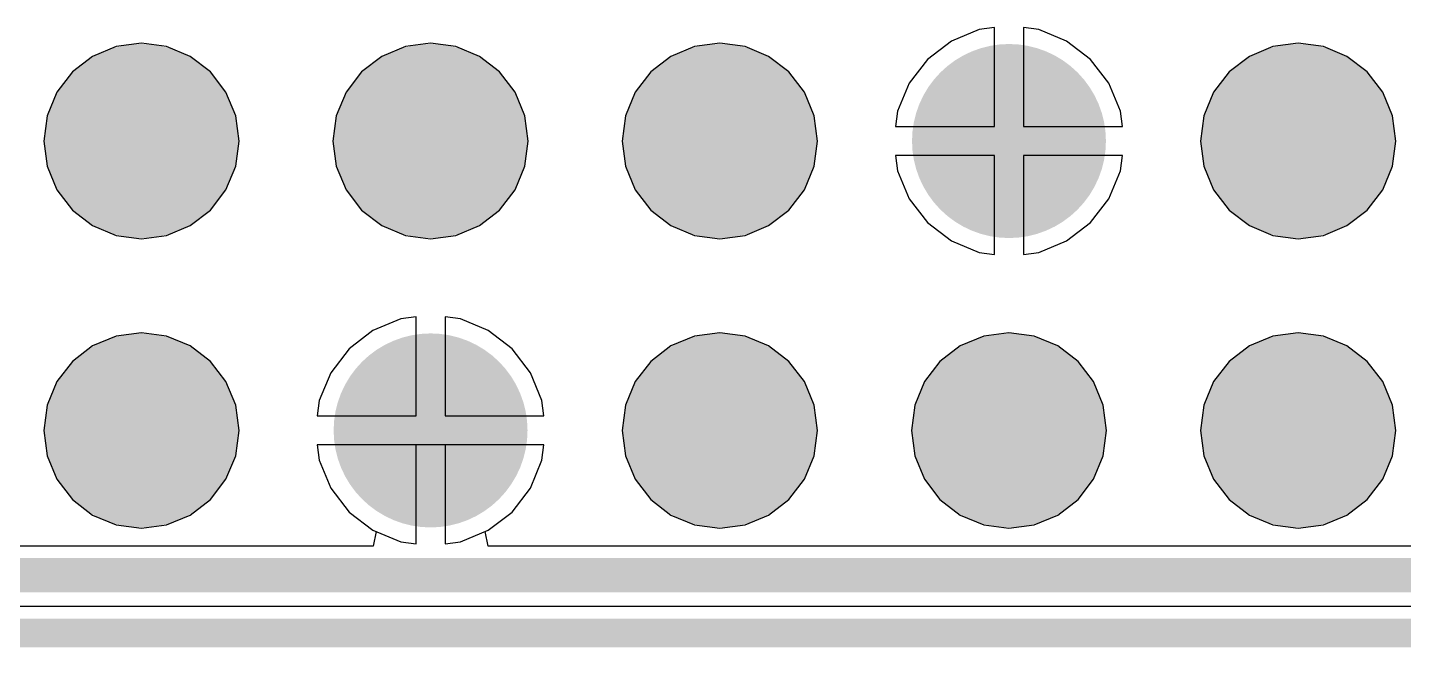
# Model space of a CAD drawing. Header units: millimetres. Extents: x 2.41 to 5.26, y 1.71 to 2.9.
# Drawn here: x 3.1055 to 3.5812, y 1.7072 to 1.9214 of the extents above; entities that cross this region are included whole.
import ezdxf

# ---------------------------------------------------------------- set-up
doc = ezdxf.new("R2010")
doc.units = ezdxf.units.MM
doc.header["$MEASUREMENT"] = 0
for name, color, linetype in [('BottomLayer', 5, 'Continuous'), ('BottomSolder', 6, 'Continuous'), ('KeepOutLayer', 6, 'Continuous'), ('MultiLayer', 9, 'Continuous'), ('PadHoleLayer', 156, 'Continuous'), ('TopLayer', 1, 'Continuous'), ('TopOverlay', 2, 'Continuous'), ('TopSolder', 216, 'Continuous')]:
    doc.layers.add(name, color=color, linetype=linetype)

# ---------------------------------------------------------------- blocks, each defined once
blk = doc.blocks.new('HDR2X20_11')
at = {"layer": 'BottomLayer', "const_width": 0.02953}
for points in [[(1.08524, 0.1, 1), (1.11476, 0.1, 1)], [(1.18524, 0.1, 1), (1.21476, 0.1, 1)], [(1.28524, 0.1, 1), (1.31476, 0.1, 1)], [(1.38524, 0.1, 1), (1.41476, 0.1, 1)], [(1.48524, 0.1, 1), (1.51476, 0.1, 1)], [(1.08524, 0, 1), (1.11476, 0, 1)], [(1.18524, 0, 1), (1.21476, 0, 1)], [(1.28524, 0, 1), (1.31476, 0, 1)], [(1.38524, 0, 1), (1.41476, 0, 1)], [(1.48524, 0, 1), (1.51476, 0, 1)]]:
    blk.add_lwpolyline(points, format="xyb", close=True, dxfattribs=at)
at = {"layer": 'BottomSolder', "const_width": 0.03353}
for points in [[(1.08324, 0.1, 1), (1.11676, 0.1, 1)], [(1.18324, 0.1, 1), (1.21676, 0.1, 1)], [(1.28324, 0.1, 1), (1.31676, 0.1, 1)], [(1.38324, 0.1, 1), (1.41676, 0.1, 1)], [(1.48324, 0.1, 1), (1.51676, 0.1, 1)], [(1.08324, 0, 1), (1.11676, 0, 1)], [(1.18324, 0, 1), (1.21676, 0, 1)], [(1.28324, 0, 1), (1.31676, 0, 1)], [(1.38324, 0, 1), (1.41676, 0, 1)], [(1.48324, 0, 1), (1.51676, 0, 1)]]:
    blk.add_lwpolyline(points, format="xyb", close=True, dxfattribs=at)
at = {"layer": 'MultiLayer', "const_width": 0.02953}
for points in [[(1.08524, 0.1, 1), (1.11476, 0.1, 1)], [(1.18524, 0.1, 1), (1.21476, 0.1, 1)], [(1.28524, 0.1, 1), (1.31476, 0.1, 1)], [(1.38524, 0.1, 1), (1.41476, 0.1, 1)], [(1.48524, 0.1, 1), (1.51476, 0.1, 1)], [(1.08524, 0, 1), (1.11476, 0, 1)], [(1.18524, 0, 1), (1.21476, 0, 1)], [(1.28524, 0, 1), (1.31476, 0, 1)], [(1.38524, 0, 1), (1.41476, 0, 1)], [(1.48524, 0, 1), (1.51476, 0, 1)]]:
    blk.add_lwpolyline(points, format="xyb", close=True, dxfattribs=at)
at = {"layer": 'PadHoleLayer', "const_width": 0.01772}
for points in [[(1.09114, 0.1, 1), (1.10886, 0.1, 1)], [(1.19114, 0.1, 1), (1.20886, 0.1, 1)], [(1.29114, 0.1, 1), (1.30886, 0.1, 1)], [(1.39114, 0.1, 1), (1.40886, 0.1, 1)], [(1.49114, 0.1, 1), (1.50886, 0.1, 1)], [(1.09114, 0, 1), (1.10886, 0, 1)], [(1.19114, 0, 1), (1.20886, 0, 1)], [(1.29114, 0, 1), (1.30886, 0, 1)], [(1.39114, 0, 1), (1.40886, 0, 1)], [(1.49114, 0, 1), (1.50886, 0, 1)]]:
    blk.add_lwpolyline(points, format="xyb", close=True, dxfattribs=at)
at = {"layer": 'TopLayer', "const_width": 0.02953}
for points in [[(1.08524, 0.1, 1), (1.11476, 0.1, 1)], [(1.18524, 0.1, 1), (1.21476, 0.1, 1)], [(1.28524, 0.1, 1), (1.31476, 0.1, 1)], [(1.38524, 0.1, 1), (1.41476, 0.1, 1)], [(1.48524, 0.1, 1), (1.51476, 0.1, 1)], [(1.08524, 0, 1), (1.11476, 0, 1)], [(1.18524, 0, 1), (1.21476, 0, 1)], [(1.28524, 0, 1), (1.31476, 0, 1)], [(1.38524, 0, 1), (1.41476, 0, 1)], [(1.48524, 0, 1), (1.51476, 0, 1)]]:
    blk.add_lwpolyline(points, format="xyb", close=True, dxfattribs=at)
at = {"layer": 'TopOverlay', "const_width": 0.00787}
blk.add_lwpolyline([(1.95, 0.15), (-0.05, 0.15)], dxfattribs=at)
at = {"layer": 'TopSolder', "const_width": 0.03353}
for points in [[(1.08324, 0.1, 1), (1.11676, 0.1, 1)], [(1.18324, 0.1, 1), (1.21676, 0.1, 1)], [(1.28324, 0.1, 1), (1.31676, 0.1, 1)], [(1.38324, 0.1, 1), (1.41676, 0.1, 1)], [(1.48324, 0.1, 1), (1.51676, 0.1, 1)], [(1.08324, 0, 1), (1.11676, 0, 1)], [(1.18324, 0, 1), (1.21676, 0, 1)], [(1.28324, 0, 1), (1.31676, 0, 1)], [(1.38324, 0, 1), (1.41676, 0, 1)], [(1.48324, 0, 1), (1.51676, 0, 1)]]:
    blk.add_lwpolyline(points, format="xyb", close=True, dxfattribs=at)

msp = doc.modelspace()

# ---------------------------------------------------------------- linework, layer by layer
at = {"layer": 'BottomLayer'}
for p, q in [((3.43452, 1.92071), (3.4249, 1.91673)), ((3.43983, 1.92142), (3.43452, 1.92071)), ((3.43983, 1.8872), (3.43983, 1.92142)), ((3.45515, 1.92071), (3.44983, 1.92142)), ((3.44983, 1.92142), (3.44983, 1.8872)), ((3.46477, 1.91673), (3.45515, 1.92071)), ((3.1361, 1.91481), (3.12796, 1.91144)), ((3.14483, 1.91596), (3.1361, 1.91481)), ((3.15357, 1.91481), (3.14483, 1.91596)), ((3.16171, 1.91144), (3.15357, 1.91481)), ((3.2361, 1.91481), (3.22796, 1.91144)), ((3.24483, 1.91596), (3.2361, 1.91481)), ((3.25357, 1.91481), (3.24483, 1.91596)), ((3.26171, 1.91144), (3.25357, 1.91481)), ((3.3361, 1.91481), (3.32796, 1.91144)), ((3.34483, 1.91596), (3.3361, 1.91481)), ((3.35357, 1.91481), (3.34483, 1.91596)), ((3.36171, 1.91144), (3.35357, 1.91481)), ((3.4249, 1.91673), (3.41664, 1.9104)), ((3.47303, 1.9104), (3.46477, 1.91673)), ((3.5361, 1.91481), (3.52796, 1.91144)), ((3.54483, 1.91596), (3.5361, 1.91481)), ((3.55357, 1.91481), (3.54483, 1.91596)), ((3.56171, 1.91144), (3.55357, 1.91481)), ((3.12796, 1.91144), (3.12097, 1.90607)), ((3.1687, 1.90607), (3.16171, 1.91144)), ((3.22796, 1.91144), (3.22097, 1.90607)), ((3.2687, 1.90607), (3.26171, 1.91144)), ((3.32796, 1.91144), (3.32097, 1.90607)), ((3.3687, 1.90607), (3.36171, 1.91144)), ((3.41664, 1.9104), (3.41031, 1.90214)), ((3.47936, 1.90214), (3.47303, 1.9104)), ((3.52796, 1.91144), (3.52097, 1.90607)), ((3.5687, 1.90607), (3.56171, 1.91144)), ((3.12097, 1.90607), (3.1156, 1.89908)), ((3.17407, 1.89908), (3.1687, 1.90607)), ((3.22097, 1.90607), (3.2156, 1.89908)), ((3.27407, 1.89908), (3.2687, 1.90607)), ((3.32097, 1.90607), (3.3156, 1.89908)), ((3.37407, 1.89908), (3.3687, 1.90607)), ((3.52097, 1.90607), (3.5156, 1.89908)), ((3.57407, 1.89908), (3.5687, 1.90607)), ((3.1156, 1.89908), (3.11223, 1.89094)), ((3.17744, 1.89094), (3.17407, 1.89908)), ((3.2156, 1.89908), (3.21223, 1.89094)), ((3.27744, 1.89094), (3.27407, 1.89908)), ((3.3156, 1.89908), (3.31223, 1.89094)), ((3.37744, 1.89094), (3.37407, 1.89908)), ((3.41031, 1.90214), (3.40632, 1.89252)), ((3.48334, 1.89252), (3.47936, 1.90214)), ((3.5156, 1.89908), (3.51223, 1.89094)), ((3.57744, 1.89094), (3.57407, 1.89908)), ((3.11223, 1.89094), (3.11108, 1.8822)), ((3.17859, 1.8822), (3.17744, 1.89094)), ((3.21223, 1.89094), (3.21108, 1.8822)), ((3.27859, 1.8822), (3.27744, 1.89094)), ((3.31223, 1.89094), (3.31108, 1.8822)), ((3.37859, 1.8822), (3.37744, 1.89094)), ((3.40632, 1.89252), (3.40562, 1.8872)), ((3.48404, 1.8872), (3.48334, 1.89252)), ((3.51223, 1.89094), (3.51108, 1.8822)), ((3.57859, 1.8822), (3.57744, 1.89094)), ((3.40562, 1.8872), (3.43983, 1.8872)), ((3.44983, 1.8872), (3.48404, 1.8872)), ((3.11108, 1.8822), (3.11223, 1.87347)), ((3.17744, 1.87347), (3.17859, 1.8822)), ((3.21108, 1.8822), (3.21223, 1.87347)), ((3.27744, 1.87347), (3.27859, 1.8822)), ((3.31108, 1.8822), (3.31223, 1.87347)), ((3.37744, 1.87347), (3.37859, 1.8822)), ((3.51108, 1.8822), (3.51223, 1.87347)), ((3.57744, 1.87347), (3.57859, 1.8822)), ((3.43983, 1.8772), (3.40562, 1.8772)), ((3.40562, 1.8772), (3.40632, 1.87189)), ((3.43983, 1.84299), (3.43983, 1.8772)), ((3.48405, 1.8772), (3.44983, 1.8772)), ((3.44983, 1.8772), (3.44983, 1.84299)), ((3.48334, 1.87189), (3.48405, 1.8772)), ((3.11223, 1.87347), (3.1156, 1.86533)), ((3.17407, 1.86533), (3.17744, 1.87347)), ((3.21223, 1.87347), (3.2156, 1.86533)), ((3.27407, 1.86533), (3.27744, 1.87347)), ((3.31223, 1.87347), (3.3156, 1.86533)), ((3.37407, 1.86533), (3.37744, 1.87347)), ((3.40632, 1.87189), (3.41031, 1.86227)), ((3.47936, 1.86227), (3.48334, 1.87189)), ((3.51223, 1.87347), (3.5156, 1.86533)), ((3.57407, 1.86533), (3.57744, 1.87347)), ((3.1156, 1.86533), (3.12097, 1.85834)), ((3.1687, 1.85834), (3.17407, 1.86533)), ((3.2156, 1.86533), (3.22097, 1.85834)), ((3.2687, 1.85834), (3.27407, 1.86533)), ((3.3156, 1.86533), (3.32097, 1.85834)), ((3.3687, 1.85834), (3.37407, 1.86533)), ((3.5156, 1.86533), (3.52097, 1.85834)), ((3.5687, 1.85834), (3.57407, 1.86533)), ((3.41031, 1.86227), (3.41664, 1.85401)), ((3.47303, 1.85401), (3.47936, 1.86227)), ((3.12097, 1.85834), (3.12796, 1.85297)), ((3.16171, 1.85297), (3.1687, 1.85834)), ((3.22097, 1.85834), (3.22796, 1.85297)), ((3.26171, 1.85297), (3.2687, 1.85834)), ((3.32097, 1.85834), (3.32796, 1.85297)), ((3.36171, 1.85297), (3.3687, 1.85834)), ((3.52097, 1.85834), (3.52796, 1.85297)), ((3.56171, 1.85297), (3.5687, 1.85834)), ((3.12796, 1.85297), (3.1361, 1.8496)), ((3.15357, 1.8496), (3.16171, 1.85297)), ((3.22796, 1.85297), (3.2361, 1.8496)), ((3.25357, 1.8496), (3.26171, 1.85297)), ((3.32796, 1.85297), (3.3361, 1.8496)), ((3.35357, 1.8496), (3.36171, 1.85297)), ((3.41664, 1.85401), (3.4249, 1.84768)), ((3.46477, 1.84768), (3.47303, 1.85401)), ((3.52796, 1.85297), (3.5361, 1.8496)), ((3.55357, 1.8496), (3.56171, 1.85297)), ((3.1361, 1.8496), (3.14483, 1.84845)), ((3.14483, 1.84845), (3.15357, 1.8496)), ((3.2361, 1.8496), (3.24483, 1.84845)), ((3.24483, 1.84845), (3.25357, 1.8496)), ((3.3361, 1.8496), (3.34483, 1.84845)), ((3.34483, 1.84845), (3.35357, 1.8496)), ((3.4249, 1.84768), (3.43452, 1.84369)), ((3.45515, 1.84369), (3.46477, 1.84768)), ((3.5361, 1.8496), (3.54483, 1.84845)), ((3.54483, 1.84845), (3.55357, 1.8496)), ((3.43452, 1.84369), (3.43983, 1.84299)), ((3.44983, 1.84299), (3.45515, 1.84369)), ((3.23452, 1.82071), (3.2249, 1.81673)), ((3.23983, 1.82142), (3.23452, 1.82071)), ((3.23983, 1.7872), (3.23983, 1.82142)), ((3.25515, 1.82071), (3.24983, 1.82142)), ((3.24983, 1.82142), (3.24983, 1.7872)), ((3.26477, 1.81673), (3.25515, 1.82071)), ((3.1361, 1.81481), (3.12796, 1.81144)), ((3.14483, 1.81596), (3.1361, 1.81481)), ((3.15357, 1.81481), (3.14483, 1.81596)), ((3.16171, 1.81144), (3.15357, 1.81481)), ((3.2249, 1.81673), (3.21664, 1.8104)), ((3.27303, 1.8104), (3.26477, 1.81673)), ((3.3361, 1.81481), (3.32796, 1.81144)), ((3.34483, 1.81596), (3.3361, 1.81481)), ((3.35357, 1.81481), (3.34483, 1.81596)), ((3.36171, 1.81144), (3.35357, 1.81481)), ((3.4361, 1.81481), (3.42796, 1.81144)), ((3.44483, 1.81596), (3.4361, 1.81481)), ((3.45357, 1.81481), (3.44483, 1.81596)), ((3.46171, 1.81144), (3.45357, 1.81481)), ((3.5361, 1.81481), (3.52796, 1.81144)), ((3.54483, 1.81596), (3.5361, 1.81481)), ((3.55357, 1.81481), (3.54483, 1.81596)), ((3.56171, 1.81144), (3.55357, 1.81481)), ((3.12796, 1.81144), (3.12097, 1.80607)), ((3.1687, 1.80607), (3.16171, 1.81144)), ((3.21664, 1.8104), (3.21031, 1.80214)), ((3.27936, 1.80214), (3.27303, 1.8104)), ((3.32796, 1.81144), (3.32097, 1.80607)), ((3.3687, 1.80607), (3.36171, 1.81144)), ((3.42796, 1.81144), (3.42097, 1.80607)), ((3.4687, 1.80607), (3.46171, 1.81144)), ((3.52796, 1.81144), (3.52097, 1.80607)), ((3.5687, 1.80607), (3.56171, 1.81144)), ((3.12097, 1.80607), (3.1156, 1.79908)), ((3.17407, 1.79908), (3.1687, 1.80607)), ((3.32097, 1.80607), (3.3156, 1.79908)), ((3.37407, 1.79908), (3.3687, 1.80607)), ((3.42097, 1.80607), (3.4156, 1.79908)), ((3.47407, 1.79908), (3.4687, 1.80607)), ((3.52097, 1.80607), (3.5156, 1.79908)), ((3.57407, 1.79908), (3.5687, 1.80607)), ((3.1156, 1.79908), (3.11223, 1.79094)), ((3.17744, 1.79094), (3.17407, 1.79908)), ((3.21031, 1.80214), (3.20632, 1.79252)), ((3.28334, 1.79252), (3.27936, 1.80214)), ((3.3156, 1.79908), (3.31223, 1.79094)), ((3.37744, 1.79094), (3.37407, 1.79908)), ((3.4156, 1.79908), (3.41223, 1.79094)), ((3.47744, 1.79094), (3.47407, 1.79908)), ((3.5156, 1.79908), (3.51223, 1.79094)), ((3.57744, 1.79094), (3.57407, 1.79908)), ((3.11223, 1.79094), (3.11108, 1.7822)), ((3.17859, 1.7822), (3.17744, 1.79094)), ((3.20632, 1.79252), (3.20562, 1.7872)), ((3.28404, 1.7872), (3.28334, 1.79252)), ((3.31223, 1.79094), (3.31108, 1.7822)), ((3.37859, 1.7822), (3.37744, 1.79094)), ((3.41223, 1.79094), (3.41108, 1.7822)), ((3.47859, 1.7822), (3.47744, 1.79094)), ((3.51223, 1.79094), (3.51108, 1.7822)), ((3.57859, 1.7822), (3.57744, 1.79094)), ((3.20562, 1.7872), (3.23983, 1.7872)), ((3.24983, 1.7872), (3.28404, 1.7872)), ((3.11108, 1.7822), (3.11223, 1.77347)), ((3.17744, 1.77347), (3.17859, 1.7822)), ((3.31108, 1.7822), (3.31223, 1.77347)), ((3.37744, 1.77347), (3.37859, 1.7822)), ((3.41108, 1.7822), (3.41223, 1.77347)), ((3.47744, 1.77347), (3.47859, 1.7822)), ((3.51108, 1.7822), (3.51223, 1.77347)), ((3.57744, 1.77347), (3.57859, 1.7822)), ((3.23983, 1.7772), (3.20562, 1.7772)), ((3.20562, 1.7772), (3.20632, 1.77189)), ((3.23983, 1.74299), (3.23983, 1.7772)), ((3.28404, 1.7772), (3.24983, 1.7772)), ((3.24983, 1.7772), (3.24983, 1.74299)), ((3.28334, 1.77189), (3.28404, 1.7772)), ((3.11223, 1.77347), (3.1156, 1.76533)), ((3.17407, 1.76533), (3.17744, 1.77347)), ((3.20632, 1.77189), (3.21031, 1.76227)), ((3.27936, 1.76227), (3.28334, 1.77189)), ((3.31223, 1.77347), (3.3156, 1.76533)), ((3.37407, 1.76533), (3.37744, 1.77347)), ((3.41223, 1.77347), (3.4156, 1.76533)), ((3.47407, 1.76533), (3.47744, 1.77347)), ((3.51223, 1.77347), (3.5156, 1.76533)), ((3.57407, 1.76533), (3.57744, 1.77347)), ((3.1156, 1.76533), (3.12097, 1.75834)), ((3.1687, 1.75834), (3.17407, 1.76533)), ((3.3156, 1.76533), (3.32097, 1.75834)), ((3.3687, 1.75834), (3.37407, 1.76533)), ((3.4156, 1.76533), (3.42097, 1.75834)), ((3.4687, 1.75834), (3.47407, 1.76533)), ((3.5156, 1.76533), (3.52097, 1.75834)), ((3.5687, 1.75834), (3.57407, 1.76533)), ((3.21031, 1.76227), (3.21664, 1.75401)), ((3.27303, 1.75401), (3.27936, 1.76227)), ((3.12097, 1.75834), (3.12796, 1.75297)), ((3.16171, 1.75297), (3.1687, 1.75834)), ((3.32097, 1.75834), (3.32796, 1.75297)), ((3.36171, 1.75297), (3.3687, 1.75834)), ((3.42097, 1.75834), (3.42796, 1.75297)), ((3.46171, 1.75297), (3.4687, 1.75834)), ((3.52097, 1.75834), (3.52796, 1.75297)), ((3.56171, 1.75297), (3.5687, 1.75834)), ((3.12796, 1.75297), (3.1361, 1.7496)), ((3.15357, 1.7496), (3.16171, 1.75297)), ((3.21664, 1.75401), (3.2249, 1.74768)), ((3.26477, 1.74768), (3.27303, 1.75401)), ((3.32796, 1.75297), (3.3361, 1.7496)), ((3.35357, 1.7496), (3.36171, 1.75297)), ((3.42796, 1.75297), (3.4361, 1.7496)), ((3.45357, 1.7496), (3.46171, 1.75297)), ((3.52796, 1.75297), (3.5361, 1.7496)), ((3.55357, 1.7496), (3.56171, 1.75297)), ((3.1361, 1.7496), (3.14483, 1.74845)), ((3.14483, 1.74845), (3.15357, 1.7496)), ((3.2249, 1.74768), (3.23452, 1.74369)), ((3.25515, 1.74369), (3.26477, 1.74768)), ((3.3361, 1.7496), (3.34483, 1.74845)), ((3.34483, 1.74845), (3.35357, 1.7496)), ((3.4361, 1.7496), (3.44483, 1.74845)), ((3.44483, 1.74845), (3.45357, 1.7496)), ((3.5361, 1.7496), (3.54483, 1.74845)), ((3.54483, 1.74845), (3.55357, 1.7496)), ((3.23452, 1.74369), (3.23983, 1.74299)), ((3.24983, 1.74299), (3.25515, 1.74369)), ((4.69483, 1.72132), (2.42395, 1.72132))]:
    msp.add_line(p, q, dxfattribs=at)
at = {"layer": 'KeepOutLayer', "const_width": 0.01}
msp.add_lwpolyline([(2.41483, 1.7122), (4.97389, 1.7122)], dxfattribs=at)
at = {"layer": 'TopLayer'}
for p, q in [((3.43452, 1.92071), (3.4249, 1.91673)), ((3.43983, 1.92142), (3.43452, 1.92071)), ((3.43983, 1.8872), (3.43983, 1.92142)), ((3.45515, 1.92071), (3.44983, 1.92142)), ((3.44983, 1.92142), (3.44983, 1.8872)), ((3.46477, 1.91673), (3.45515, 1.92071)), ((3.1361, 1.91481), (3.12796, 1.91144)), ((3.14483, 1.91596), (3.1361, 1.91481)), ((3.15357, 1.91481), (3.14483, 1.91596)), ((3.16171, 1.91144), (3.15357, 1.91481)), ((3.2361, 1.91481), (3.22796, 1.91144)), ((3.24483, 1.91596), (3.2361, 1.91481)), ((3.25357, 1.91481), (3.24483, 1.91596)), ((3.26171, 1.91144), (3.25357, 1.91481)), ((3.3361, 1.91481), (3.32796, 1.91144)), ((3.34483, 1.91596), (3.3361, 1.91481)), ((3.35357, 1.91481), (3.34483, 1.91596)), ((3.36171, 1.91144), (3.35357, 1.91481)), ((3.4249, 1.91673), (3.41664, 1.9104)), ((3.47303, 1.9104), (3.46477, 1.91673)), ((3.5361, 1.91481), (3.52796, 1.91144)), ((3.54483, 1.91596), (3.5361, 1.91481)), ((3.55357, 1.91481), (3.54483, 1.91596)), ((3.56171, 1.91144), (3.55357, 1.91481)), ((3.12796, 1.91144), (3.12097, 1.90607)), ((3.1687, 1.90607), (3.16171, 1.91144)), ((3.22796, 1.91144), (3.22097, 1.90607)), ((3.2687, 1.90607), (3.26171, 1.91144)), ((3.32796, 1.91144), (3.32097, 1.90607)), ((3.3687, 1.90607), (3.36171, 1.91144)), ((3.41664, 1.9104), (3.41031, 1.90214)), ((3.47936, 1.90214), (3.47303, 1.9104)), ((3.52796, 1.91144), (3.52097, 1.90607)), ((3.5687, 1.90607), (3.56171, 1.91144)), ((3.12097, 1.90607), (3.1156, 1.89908)), ((3.17407, 1.89908), (3.1687, 1.90607)), ((3.22097, 1.90607), (3.2156, 1.89908)), ((3.27407, 1.89908), (3.2687, 1.90607)), ((3.32097, 1.90607), (3.3156, 1.89908)), ((3.37407, 1.89908), (3.3687, 1.90607)), ((3.52097, 1.90607), (3.5156, 1.89908)), ((3.57407, 1.89908), (3.5687, 1.90607)), ((3.1156, 1.89908), (3.11223, 1.89094)), ((3.17744, 1.89094), (3.17407, 1.89908)), ((3.2156, 1.89908), (3.21223, 1.89094)), ((3.27744, 1.89094), (3.27407, 1.89908)), ((3.3156, 1.89908), (3.31223, 1.89094)), ((3.37744, 1.89094), (3.37407, 1.89908)), ((3.41031, 1.90214), (3.40632, 1.89252)), ((3.48334, 1.89252), (3.47936, 1.90214)), ((3.5156, 1.89908), (3.51223, 1.89094)), ((3.57744, 1.89094), (3.57407, 1.89908)), ((3.11223, 1.89094), (3.11108, 1.8822)), ((3.17859, 1.8822), (3.17744, 1.89094)), ((3.21223, 1.89094), (3.21108, 1.8822)), ((3.27859, 1.8822), (3.27744, 1.89094)), ((3.31223, 1.89094), (3.31108, 1.8822)), ((3.37859, 1.8822), (3.37744, 1.89094)), ((3.40632, 1.89252), (3.40562, 1.8872)), ((3.48404, 1.8872), (3.48334, 1.89252)), ((3.51223, 1.89094), (3.51108, 1.8822)), ((3.57859, 1.8822), (3.57744, 1.89094)), ((3.40562, 1.8872), (3.43983, 1.8872)), ((3.44983, 1.8872), (3.48404, 1.8872)), ((3.11108, 1.8822), (3.11223, 1.87347)), ((3.17744, 1.87347), (3.17859, 1.8822)), ((3.21108, 1.8822), (3.21223, 1.87347)), ((3.27744, 1.87347), (3.27859, 1.8822)), ((3.31108, 1.8822), (3.31223, 1.87347)), ((3.37744, 1.87347), (3.37859, 1.8822)), ((3.51108, 1.8822), (3.51223, 1.87347)), ((3.57744, 1.87347), (3.57859, 1.8822)), ((3.43983, 1.8772), (3.40562, 1.8772)), ((3.40562, 1.8772), (3.40632, 1.87189)), ((3.43983, 1.84299), (3.43983, 1.8772)), ((3.48405, 1.8772), (3.44983, 1.8772)), ((3.44983, 1.8772), (3.44983, 1.84299)), ((3.48334, 1.87189), (3.48405, 1.8772)), ((3.11223, 1.87347), (3.1156, 1.86533)), ((3.17407, 1.86533), (3.17744, 1.87347)), ((3.21223, 1.87347), (3.2156, 1.86533)), ((3.27407, 1.86533), (3.27744, 1.87347)), ((3.31223, 1.87347), (3.3156, 1.86533)), ((3.37407, 1.86533), (3.37744, 1.87347)), ((3.40632, 1.87189), (3.41031, 1.86227)), ((3.47936, 1.86227), (3.48334, 1.87189)), ((3.51223, 1.87347), (3.5156, 1.86533)), ((3.57407, 1.86533), (3.57744, 1.87347)), ((3.1156, 1.86533), (3.12097, 1.85834)), ((3.1687, 1.85834), (3.17407, 1.86533)), ((3.2156, 1.86533), (3.22097, 1.85834)), ((3.2687, 1.85834), (3.27407, 1.86533)), ((3.3156, 1.86533), (3.32097, 1.85834)), ((3.3687, 1.85834), (3.37407, 1.86533)), ((3.5156, 1.86533), (3.52097, 1.85834)), ((3.5687, 1.85834), (3.57407, 1.86533)), ((3.41031, 1.86227), (3.41664, 1.85401)), ((3.47303, 1.85401), (3.47936, 1.86227)), ((3.12097, 1.85834), (3.12796, 1.85297)), ((3.16171, 1.85297), (3.1687, 1.85834)), ((3.22097, 1.85834), (3.22796, 1.85297)), ((3.26171, 1.85297), (3.2687, 1.85834)), ((3.32097, 1.85834), (3.32796, 1.85297)), ((3.36171, 1.85297), (3.3687, 1.85834)), ((3.52097, 1.85834), (3.52796, 1.85297)), ((3.56171, 1.85297), (3.5687, 1.85834)), ((3.12796, 1.85297), (3.1361, 1.8496)), ((3.15357, 1.8496), (3.16171, 1.85297)), ((3.22796, 1.85297), (3.2361, 1.8496)), ((3.25357, 1.8496), (3.26171, 1.85297)), ((3.32796, 1.85297), (3.3361, 1.8496)), ((3.35357, 1.8496), (3.36171, 1.85297)), ((3.41664, 1.85401), (3.4249, 1.84768)), ((3.46477, 1.84768), (3.47303, 1.85401)), ((3.52796, 1.85297), (3.5361, 1.8496)), ((3.55357, 1.8496), (3.56171, 1.85297)), ((3.1361, 1.8496), (3.14483, 1.84845)), ((3.14483, 1.84845), (3.15357, 1.8496)), ((3.2361, 1.8496), (3.24483, 1.84845)), ((3.24483, 1.84845), (3.25357, 1.8496)), ((3.3361, 1.8496), (3.34483, 1.84845)), ((3.34483, 1.84845), (3.35357, 1.8496)), ((3.4249, 1.84768), (3.43452, 1.84369)), ((3.45515, 1.84369), (3.46477, 1.84768)), ((3.5361, 1.8496), (3.54483, 1.84845)), ((3.54483, 1.84845), (3.55357, 1.8496)), ((3.43452, 1.84369), (3.43983, 1.84299)), ((3.44983, 1.84299), (3.45515, 1.84369)), ((3.23452, 1.82071), (3.2249, 1.81673)), ((3.23983, 1.82142), (3.23452, 1.82071)), ((3.23983, 1.7872), (3.23983, 1.82142)), ((3.25515, 1.82071), (3.24983, 1.82142)), ((3.24983, 1.82142), (3.24983, 1.7872)), ((3.26477, 1.81673), (3.25515, 1.82071)), ((3.1361, 1.81481), (3.12796, 1.81144)), ((3.14483, 1.81596), (3.1361, 1.81481)), ((3.15357, 1.81481), (3.14483, 1.81596)), ((3.16171, 1.81144), (3.15357, 1.81481)), ((3.2249, 1.81673), (3.21664, 1.8104)), ((3.27303, 1.8104), (3.26477, 1.81673)), ((3.3361, 1.81481), (3.32796, 1.81144)), ((3.34483, 1.81596), (3.3361, 1.81481)), ((3.35357, 1.81481), (3.34483, 1.81596)), ((3.36171, 1.81144), (3.35357, 1.81481)), ((3.4361, 1.81481), (3.42796, 1.81144)), ((3.44483, 1.81596), (3.4361, 1.81481)), ((3.45357, 1.81481), (3.44483, 1.81596)), ((3.46171, 1.81144), (3.45357, 1.81481)), ((3.5361, 1.81481), (3.52796, 1.81144)), ((3.54483, 1.81596), (3.5361, 1.81481)), ((3.55357, 1.81481), (3.54483, 1.81596)), ((3.56171, 1.81144), (3.55357, 1.81481)), ((3.12796, 1.81144), (3.12097, 1.80607)), ((3.1687, 1.80607), (3.16171, 1.81144)), ((3.21664, 1.8104), (3.21031, 1.80214)), ((3.27936, 1.80214), (3.27303, 1.8104)), ((3.32796, 1.81144), (3.32097, 1.80607)), ((3.3687, 1.80607), (3.36171, 1.81144)), ((3.42796, 1.81144), (3.42097, 1.80607)), ((3.4687, 1.80607), (3.46171, 1.81144)), ((3.52796, 1.81144), (3.52097, 1.80607)), ((3.5687, 1.80607), (3.56171, 1.81144)), ((3.12097, 1.80607), (3.1156, 1.79908)), ((3.17407, 1.79908), (3.1687, 1.80607)), ((3.32097, 1.80607), (3.3156, 1.79908)), ((3.37407, 1.79908), (3.3687, 1.80607)), ((3.42097, 1.80607), (3.4156, 1.79908)), ((3.47407, 1.79908), (3.4687, 1.80607)), ((3.52097, 1.80607), (3.5156, 1.79908)), ((3.57407, 1.79908), (3.5687, 1.80607)), ((3.1156, 1.79908), (3.11223, 1.79094)), ((3.17744, 1.79094), (3.17407, 1.79908)), ((3.21031, 1.80214), (3.20632, 1.79252)), ((3.28334, 1.79252), (3.27936, 1.80214)), ((3.3156, 1.79908), (3.31223, 1.79094)), ((3.37744, 1.79094), (3.37407, 1.79908)), ((3.4156, 1.79908), (3.41223, 1.79094)), ((3.47744, 1.79094), (3.47407, 1.79908)), ((3.5156, 1.79908), (3.51223, 1.79094)), ((3.57744, 1.79094), (3.57407, 1.79908)), ((3.11223, 1.79094), (3.11108, 1.7822)), ((3.17859, 1.7822), (3.17744, 1.79094)), ((3.20632, 1.79252), (3.20562, 1.7872)), ((3.28404, 1.7872), (3.28334, 1.79252)), ((3.31223, 1.79094), (3.31108, 1.7822)), ((3.37859, 1.7822), (3.37744, 1.79094)), ((3.41223, 1.79094), (3.41108, 1.7822)), ((3.47859, 1.7822), (3.47744, 1.79094)), ((3.51223, 1.79094), (3.51108, 1.7822)), ((3.57859, 1.7822), (3.57744, 1.79094)), ((3.20562, 1.7872), (3.23983, 1.7872)), ((3.24983, 1.7872), (3.28404, 1.7872)), ((3.11108, 1.7822), (3.11223, 1.77347)), ((3.17744, 1.77347), (3.17859, 1.7822)), ((3.31108, 1.7822), (3.31223, 1.77347)), ((3.37744, 1.77347), (3.37859, 1.7822)), ((3.41108, 1.7822), (3.41223, 1.77347)), ((3.47744, 1.77347), (3.47859, 1.7822)), ((3.51108, 1.7822), (3.51223, 1.77347)), ((3.57744, 1.77347), (3.57859, 1.7822)), ((3.24483, 1.7772), (3.20562, 1.7772)), ((3.20562, 1.7772), (3.20632, 1.77189)), ((3.28404, 1.7772), (3.24483, 1.7772)), ((3.28334, 1.77189), (3.28404, 1.7772)), ((3.11223, 1.77347), (3.1156, 1.76533)), ((3.17407, 1.76533), (3.17744, 1.77347)), ((3.20632, 1.77189), (3.21031, 1.76227)), ((3.27936, 1.76227), (3.28334, 1.77189)), ((3.31223, 1.77347), (3.3156, 1.76533)), ((3.37407, 1.76533), (3.37744, 1.77347)), ((3.41223, 1.77347), (3.4156, 1.76533)), ((3.47407, 1.76533), (3.47744, 1.77347)), ((3.51223, 1.77347), (3.5156, 1.76533)), ((3.57407, 1.76533), (3.57744, 1.77347)), ((3.1156, 1.76533), (3.12097, 1.75834)), ((3.1687, 1.75834), (3.17407, 1.76533)), ((3.3156, 1.76533), (3.32097, 1.75834)), ((3.3687, 1.75834), (3.37407, 1.76533)), ((3.4156, 1.76533), (3.42097, 1.75834)), ((3.4687, 1.75834), (3.47407, 1.76533)), ((3.5156, 1.76533), (3.52097, 1.75834)), ((3.5687, 1.75834), (3.57407, 1.76533)), ((3.21031, 1.76227), (3.21664, 1.75401)), ((3.27303, 1.75401), (3.27936, 1.76227)), ((3.12097, 1.75834), (3.12796, 1.75297)), ((3.16171, 1.75297), (3.1687, 1.75834)), ((3.32097, 1.75834), (3.32796, 1.75297)), ((3.36171, 1.75297), (3.3687, 1.75834)), ((3.42097, 1.75834), (3.42796, 1.75297)), ((3.46171, 1.75297), (3.4687, 1.75834)), ((3.52097, 1.75834), (3.52796, 1.75297)), ((3.56171, 1.75297), (3.5687, 1.75834)), ((3.12796, 1.75297), (3.1361, 1.7496)), ((3.15357, 1.7496), (3.16171, 1.75297)), ((3.21664, 1.75401), (3.2249, 1.74768)), ((3.26477, 1.74768), (3.27303, 1.75401)), ((3.32796, 1.75297), (3.3361, 1.7496)), ((3.35357, 1.7496), (3.36171, 1.75297)), ((3.42796, 1.75297), (3.4361, 1.7496)), ((3.45357, 1.7496), (3.46171, 1.75297)), ((3.52796, 1.75297), (3.5361, 1.7496)), ((3.55357, 1.7496), (3.56171, 1.75297)), ((3.1361, 1.7496), (3.14483, 1.74845)), ((3.14483, 1.74845), (3.15357, 1.7496)), ((3.2249, 1.74768), (3.22596, 1.74724)), ((3.22596, 1.74724), (3.22496, 1.74224)), ((3.26371, 1.74724), (3.26477, 1.74768)), ((3.26471, 1.74224), (3.26371, 1.74724)), ((3.3361, 1.7496), (3.34483, 1.74845)), ((3.34483, 1.74845), (3.35357, 1.7496)), ((3.4361, 1.7496), (3.44483, 1.74845)), ((3.44483, 1.74845), (3.45357, 1.7496)), ((3.5361, 1.7496), (3.54483, 1.74845)), ((3.54483, 1.74845), (3.55357, 1.7496)), ((3.22496, 1.74224), (3.06471, 1.74224)), ((3.72496, 1.74224), (3.26471, 1.74224))]:
    msp.add_line(p, q, dxfattribs=at)
at = {"layer": 'TopLayer', "const_width": 0.01181}
msp.add_lwpolyline([(3.02483, 1.7322), (4.29483, 1.7322)], dxfattribs=at)

# ---------------------------------------------------------------- block references
at = {"rotation": 180}
msp.add_blockref('HDR2X20_11', (4.64483, 1.8822), dxfattribs=at)

doc.saveas('drawing.dxf')
